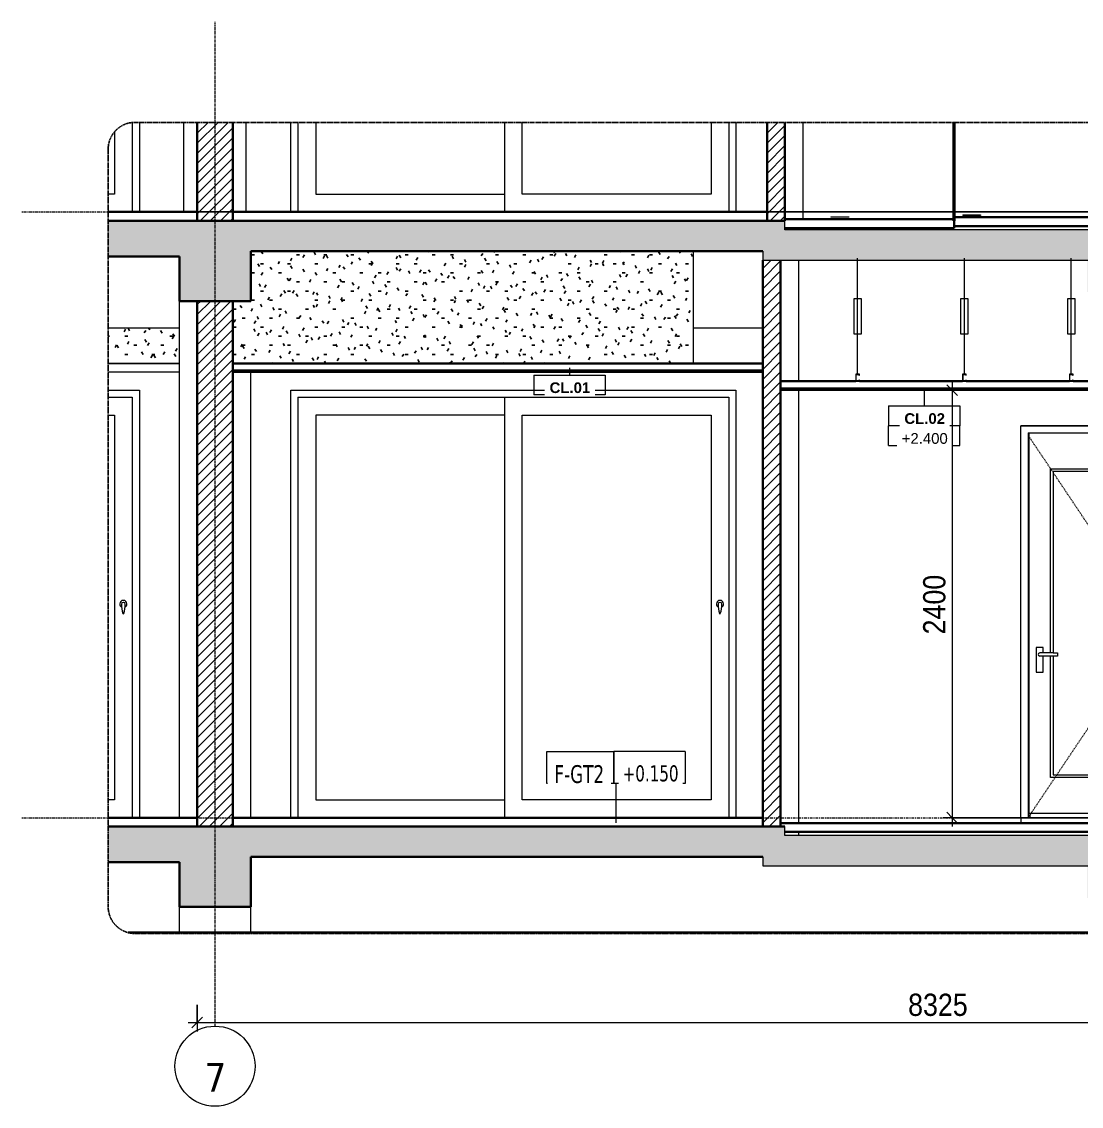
# Model space of a CAD drawing. Header units: millimetres. Extents: x 66631 to 260610, y 416 to 78637.
# Drawn here: x 121605 to 127555, y 580 to 6668 of the extents above; entities that cross this region are included whole.
import ezdxf

# ---------------------------------------------------------------- set-up
doc = ezdxf.new("R2010")
doc.units = ezdxf.units.MM
for name, pattern in [('Centre', [31.75, 6.35, -4.7625, 15.875, -4.7625]), ('Dash', [6, 3, -3]), ('Grid Line', [22.225, 12.7, -3.175, 3.175, -3.175]), ('Hidden', [7.14375, 4.7625, -2.38125])]:
    doc.linetypes.add(name, pattern=pattern)
for name, color, linetype, lineweight in [('0-5', 130, 'Continuous', 5), ('A-ANNO-DIMS', 211, 'Continuous', 9), ('A-ANNO-DIMS-50', 211, 'Continuous', 9), ('A-CLNG', 13, 'Continuous', 18), ('A-CLNG-1', 250, 'Continuous', 35), ('A-CLNG-2', 7, 'Continuous', 18), ('A-CLNG-FNSH-1', 7, 'Continuous', 18), ('A-CLNG-IDEN', 151, 'Continuous', 9), ('A-CLNG-PATT-1', 7, 'Continuous', 18), ('A-CLNG-PATT-2', 31, 'Continuous', 25), ('A-CLNG-PATT-3', 13, 'Continuous', 18), ('A-CLNG-PATT-4', 9, 'Continuous', 18), ('A-DETL-GENF', 92, 'Continuous', 18), ('A-DETL-GENF-4', 92, 'Hidden', 25), ('A-DETL-GENF-5', 9, 'Continuous', 18), ('A-DETL-GENF-HDLN-1', 7, 'Dash', 18), ('A-DETL-MEDM', 33, 'Continuous', 35), ('A-DETL-THIN', 151, 'Continuous', 18), ('A-DETL-THIN-1', 7, 'Continuous', 18), ('A-DOOR', 31, 'Continuous', 18), ('A-DOOR-3', 7, 'Continuous', 18), ('A-DOOR-FRAM-1', 31, 'Continuous', 18), ('A-DOOR-GLAZ-1', 31, 'Continuous', 18), ('A-FLOR-3', 7, 'Continuous', 18), ('A-FLOR-FNSH-1', 250, 'Continuous', 35), ('A-FLOR-IDEN', 11, 'Continuous', 9), ('A-FLOR-LEVL-2', 51, 'Centre', 9), ('A-GLAZ-CURT', 52, 'Continuous', 18), ('A-GLAZ-CURT-2', 10, 'Continuous', 25), ('A-WALL', 113, 'Continuous', 18), ('A-WALL-2', 250, 'Continuous', 35), ('A-WALL-3', 7, 'Continuous', 18), ('A-WALL-PATT-1', 9, 'Continuous', 18), ('A-WALL-PATT-2', 111, 'Continuous', 18), ('M-EQPM', 50, 'Continuous', 18), ('M-EQPM-2', 7, 'Continuous', 18), ('M-EQPM-3', 50, 'Continuous', 25), ('S-BEAM-2', 7, 'Continuous', 18), ('S-COLS-9', 7, 'Continuous', 18), ('S-GRID-1', 1, 'Grid Line', 9), ('S-GRID-IDEN', 1, 'Continuous', 9)]:
    doc.layers.add(name, color=color, linetype=linetype, lineweight=lineweight)
doc.styles.add('Arial_1', font='arial.ttf', dxfattribs={"height": 60})
doc.styles.add('Arial_B_3', font='arialbd.ttf', dxfattribs={"height": 60})
doc.styles.add('Tahoma', font='tahoma.ttf', dxfattribs={"width": 0.8, "height": 100})
doc.styles.add('Tahoma_1', font='tahoma.ttf', dxfattribs={"width": 0.8, "height": 90})
doc.styles.add('Tahoma_B', font='tahomabd.ttf', dxfattribs={"height": 162.5})
doc.styles.add('UTM Avo', font='', dxfattribs={"width": 0.9, "height": 125})
doc.styles.get('UTM Avo').set_extended_font_data('UTM Avo')
doc.dimstyles.new('1_Dim_chi_tiet_2_5', dxfattribs={"dimscale": 304.8, "dimtxt": 124.912619, "dimasz": 0.19685, "dimexe": 0.164042, "dimexo": 0.0625, "dimgap": 0.016404, "dimtad": 1, "dimdec": 0, "dimrnd": 5, "dimzin": 0, "dimdsep": 46, "dimtxsty": 'UTM Avo', "dimblk1": 'OBLIQUE', "dimblk2": 'OBLIQUE', "dimsah": 1, "dimcen": 0.09, "dimdle": 0.164042, "dimazin": 0, "dimtfac": 1, "dimtdec": 4, "dimtix": 1, "dimtmove": 0, "dimatfit": 3, "dimfxl": 0.328084, "dimfxlon": 1, "dimtvp": 1, "dimtolj": 1, "dimtzin": 0, "dimarcsym": 2})
pattern_1 = [(45, (73567.876, 15875), (-28.28427, 28.28427), [])]
pattern_2 = [(0, (73567.876, 15875), (203.2, 50.8), [16.764, -135.636, 16.764, -135.636, -812.8]), (0, (73567.876, 15875), (203.2, 50.8), [-304.8, 16.764, -288.036, 16.764, -135.636, -355.6]), (0, (73567.876, 15875), (203.2, 50.8), [-762, 16.764, -84.836, 16.764, -237.236]), (120, (73644.076, 15900.4), (-145.5941, 150.57636), [16.764, -135.636, 16.764, -135.636, -812.8]), (120, (73644.076, 15900.4), (-145.5941, 150.57636), [-304.8, 16.764, -288.036, 16.764, -135.636, -355.6]), (120, (73644.076, 15900.4), (-145.5941, 150.57636), [-762, 16.764, -84.836, 16.764, -237.236]), (240, (73669.476, 16002), (-57.6059, -201.37636), [16.764, -135.636, 16.764, -135.636, -812.8]), (240, (73669.476, 16002), (-57.6059, -201.37636), [-304.8, 16.764, -288.036, 16.764, -135.636, -355.6]), (240, (73669.476, 16002), (-57.6059, -201.37636), [-762, 16.764, -84.836, 16.764, -237.236])]
pattern_3 = [(45, (127106.24, 15875), (-28.28427, 28.28427), [])]
pattern_4 = [(50, (127106.24, 15875), (364.368, -31.878), [38.1, -419.1]), (355, (127106.24, 15875), (-70.486, 382.113), [30.48, -335.28]), (100.451, (127136.6, 15872.34), (293.885, 350.233), [32.38, -356.18]), (46.184, (127106.24, 15976.6), (542.158, -84.086), [57.15, -628.65]), (96.636, (127151.4, 15969.6), (474.805, 494.855), [48.57, -534.27]), (351.184, (127106.24, 15976.6), (474.81, 494.85), [45.72, -502.92]), (21, (127157.04, 15951.2), (303.2285, -204.5305), [38.1, -419.1]), (326, (127157.04, 15951.2), (123.604, 368.376), [30.48, -335.28]), (71.451, (127182.3, 15934.16), (426.834, 163.843), [32.38, -356.18]), (37.5, (127106.24, 15875), (6.1766, 169.1102), [3.353, -327.863, 3.353, -337.007, -336.55]), (37.5, (127106.24, 15875), (6.1766, 169.1102), [-671.576, 3.353, -333.197]), (7.5, (127106.24, 15875), (133.6389, 200.3615), [3.353, -190.703, 3.353, -320.243, -128.27]), (7.5, (127106.24, 15875), (133.6389, 200.3615), [-517.652, 3.353, -124.917]), (327.5, (126992.95, 15875), (271.1818, -11.4584), [3.353, -123.647, 3.353, -392.887, -525.78]), (327.5, (126992.95, 15875), (271.1818, -11.4584), [-523.24, 3.353, -522.427]), (317.5, (126942.15, 15875), (296.2585, 50.853), [3.353, -161.747, 3.353, -259.791, -373.38]), (317.5, (126942.15, 15875), (296.2585, 50.853), [-428.244, 3.353, -370.027]), (45, (127106.24, 15875), (-125.7236, 125.7236), []), (45, (127106.24, 16065.5), (-125.7236, 125.7236), [])]

# ---------------------------------------------------------------- blocks, each defined once
blk = doc.blocks.new('NCV_TKTC_KET CAU_rvt-5-TKCS_CĂN HỘ LOẠI 1B - MẶT CẮT 4')
at = {"layer": 'S-BEAM-2'}
for p, q in [((68552.6, 4950), (68952.6, 4950)), ((71837.6, 4950), (72227.6, 4950))]:
    blk.add_line(p, q, dxfattribs=at)
at = {"layer": 'S-COLS-9'}
for p, q in [((68977.6, 5600), (68977.6, 6103)), ((69327.6, 5600), (69327.6, 6103)), ((68952.6, 2200), (68952.6, 5350)), ((69352.6, 2200), (69352.6, 4700)), ((68952.6, 1555), (68952.6, 1950)), ((69352.6, 1555), (69352.6, 1700))]:
    blk.add_line(p, q, dxfattribs=at)
blk = doc.blocks.new('THU NUOC - THU NUOC-461820-TKCS_CĂN HỘ LOẠI 1B - MẶT CẮT 4')
at = {"layer": 'M-EQPM-2'}
for p, q in [((72610.5, 5573.2), (72710.5, 5573.2)), ((72610.5, 5573.2), (72610.5, 5570)), ((72710.5, 5570), (72610.5, 5570)), ((72710.5, 5573.2), (72710.5, 5570))]:
    blk.add_line(p, q, dxfattribs=at)
blk = doc.blocks.new('System Panel - Glazed-703244-TKCS_CĂN HỘ LOẠI 1B - MẶT CẮT 4')
at = {"layer": 'A-GLAZ-CURT-2'}
for p, q in [((73295.9, 6103), (73295.9, 5550)), ((73305.9, 5550), (73305.9, 6103)), ((73295.9, 5550), (73305.9, 5550))]:
    blk.add_line(p, q, dxfattribs=at)
blk = doc.blocks.new('NCV_TKTC_TANG 2_rvt-4-TKCS_CĂN HỘ LOẠI 1B - MẶT CẮT 4')
at = {"layer": 'A-WALL-PATT-1'}
h = blk.add_hatch(dxfattribs=at)
h.set_pattern_fill('FP_15', color=256, style=0, pattern_type=2)
h.set_pattern_definition(pattern_1)
h.paths.add_polyline_path([(72266.9, 5550), (72352.6, 5550), (72352.6, 6103), (72252.6, 6103), (72252.6, 5550)])
at = {"layer": 'A-FLOR-FNSH-1'}
for p, q in [((69052.6, 5600), (68552.6, 5600)), ((69052.6, 5550), (69052.6, 5600)), ((72252.6, 5600), (69252.6, 5600)), ((69252.6, 5600), (69252.6, 5550)), ((72252.6, 5550), (72252.6, 5600)), ((73302.6, 5560), (72352.6, 5560)), ((72352.6, 5560), (72352.6, 5550)), ((74152.6, 5570), (73302.6, 5570)), ((73302.6, 5570), (73302.6, 5520)), ((73302.6, 5510), (73302.6, 5560)), ((72352.6, 5510), (73302.6, 5510)), ((73302.6, 5520), (74152.6, 5520))]:
    blk.add_line(p, q, dxfattribs=at)
at = {"layer": 'A-WALL-2'}
for p, q in [((72252.6, 6103), (72252.6, 5550)), ((72352.6, 5550), (72352.6, 6103))]:
    blk.add_line(p, q, dxfattribs=at)
at = {"layer": 'A-WALL-3'}
blk.add_line((73300.5, 5500), (73300.5, 5510), dxfattribs=at)
at = {"layer": 'S-COLS-9'}
for p, q in [((72452.6, 6103), (72452.6, 5560)), ((72452.6, 5510), (72452.6, 5500))]:
    blk.add_line(p, q, dxfattribs=at)
at = {"layer": 'A-GLAZ-CURT'}
blk.add_blockref('System Panel - Glazed-703244-TKCS_CĂN HỘ LOẠI 1B - MẶT CẮT 4', (0, 0), dxfattribs=at)
at = {"layer": 'M-EQPM'}
for p in [(0, 0), (740.4, 10)]:
    blk.add_blockref('THU NUOC - THU NUOC-461820-TKCS_CĂN HỘ LOẠI 1B - MẶT CẮT 4', p, dxfattribs=at)
blk = doc.blocks.new('DOOR_CW_01 CANH MO-PANEL KINH - DIG_02-800x2200-CỬA NHÔM KÍNH-400864-TKCS_CĂN HỘ LOẠI 1B - MẶT CẮT 4')
at = {"layer": 'A-DETL-GENF-HDLN-1'}
for p, q in [((74437.6, 3273.5), (73717.6, 4347)), ((73717.6, 2200), (74437.6, 3273.5))]:
    blk.add_line(p, q, dxfattribs=at)
at = {"layer": 'A-DOOR-3'}
for p, q in [((74477.6, 4400), (73677.6, 4400)), ((73677.6, 2200), (73677.6, 4400)), ((74477.6, 4400), (74477.6, 2200)), ((73717.6, 4360), (73717.6, 2200)), ((73717.6, 4360), (74437.6, 4360)), ((74432.6, 4358), (73722.6, 4358)), ((73722.6, 4358), (73722.6, 2226)), ((74432.6, 2226), (74432.6, 4358)), ((74437.6, 2200), (74437.6, 4360)), ((73842.6, 3124.5), (73842.6, 4158)), ((73842.6, 4158), (74312.6, 4158)), ((73857.6, 4143), (73857.6, 3124.5)), ((74297.6, 4143), (73857.6, 4143)), ((74297.6, 2441), (74297.6, 4143)), ((74312.6, 4158), (74312.6, 2426)), ((73802.3, 3156), (73762.8, 3156)), ((73762.8, 3156), (73762.8, 3016)), ((73857.6, 3124.5), (73782.6, 3124.5)), ((73857.6, 3107.5), (73782.6, 3107.5)), ((73802.3, 3124.5), (73802.3, 3156)), ((73802.3, 3016), (73802.3, 3107.5)), ((73842.6, 2426), (73842.6, 3107.5)), ((73857.6, 3124.5), (73883.4, 3124.5)), ((73857.6, 3107.5), (73857.6, 2441)), ((73883.4, 3107.5), (73857.6, 3107.5)), ((73883.4, 3124.5), (73883.4, 3107.5)), ((73762.8, 3016), (73802.3, 3016)), ((73857.6, 2441), (74297.6, 2441)), ((74312.6, 2426), (73842.6, 2426)), ((73717.6, 2200), (73677.6, 2200)), ((73722.6, 2226), (74432.6, 2226)), ((73727.6, 2226), (73727.6, 2200)), ((74427.6, 2226), (74427.6, 2200)), ((74477.6, 2200), (74437.6, 2200))]:
    blk.add_line(p, q, dxfattribs=at)
for start, end in [(90, 180), (180, 270)]:
    blk.add_arc((73782.6, 3116), 8.5, start, end, dxfattribs=at)
blk = doc.blocks.new('CL_01-VÁCH DỰNG THẠCH CAO CĂN HỘ LOẠI 1-11B - CL_01-VÁCH DỰNG THẠCH CAO CĂN HỘ LOẠI 1-11-821613-TKCS_CĂN HỘ LOẠI 1B - MẶT CẮT 4')
at = {"layer": 'A-CLNG-PATT-2'}
h = blk.add_hatch(dxfattribs=at)
h.set_pattern_fill('FP_17', color=256, style=0, pattern_type=2)
h.set_pattern_definition(pattern_2)
h.paths.add_polyline_path([(68774.439287, 4750), (68952.564287, 4750), (68952.564287, 4950), (68552.564287, 4950), (68552.564287, 4750), (68727.564287, 4750)])
at = {"layer": 'A-CLNG-2'}
blk.add_line((68952.564287, 4750), (68552.564287, 4750), dxfattribs=at)
blk = doc.blocks.new('CL_01-VÁCH DỰNG THẠCH CAO CĂN HỘ LOẠI 1-11D - CL_01-VÁCH DỰNG THẠCH CAO CĂN HỘ LOẠI 1-11-821661-TKCS_CĂN HỘ LOẠI 1B - MẶT CẮT 4')
at = {"layer": 'A-CLNG-PATT-2'}
h = blk.add_hatch(dxfattribs=at)
h.set_pattern_fill('FP_17', color=256, style=0, pattern_type=2)
h.set_pattern_definition(pattern_2)
h.paths.add_polyline_path([(69352.564287, 4750), (71837.564287, 4750), (71837.564287, 5380), (69352.635618, 5380), (69352.564287, 5100), (69252.564287, 5100), (69252.564287, 4750)])
at = {"layer": 'A-CLNG-2'}
blk.add_line((71837.564287, 5380), (71837.564287, 4750), dxfattribs=at)
blk = doc.blocks.new('NCV_TKTC_TANG 1_rvt-4-TKCS_CĂN HỘ LOẠI 1B - MẶT CẮT 4')
at = {"layer": 'A-CLNG-PATT-1'}
h = blk.add_hatch(dxfattribs=at)
h.set_pattern_fill('FP_19', color=256, style=0, pattern_type=2)
h.set_pattern_definition([(0, (73567.88, 15875), (406.4, 101.6), [16.764, -288.036, 16.764, -288.036, -1625.6]), (0, (73567.88, 15875), (406.4, 101.6), [-609.6, 16.764, -592.836, 16.764, -288.036, -711.2]), (0, (73567.88, 15875), (406.4, 101.6), [-1524, 16.764, -186.436, 16.764, -491.236]), (120, (73720.28, 15925.8), (-291.1882, 301.1527), [16.764, -288.036, 16.764, -288.036, -1625.6]), (120, (73720.28, 15925.8), (-291.1882, 301.1527), [-609.6, 16.764, -592.836, 16.764, -288.036, -711.2]), (120, (73720.28, 15925.8), (-291.1882, 301.1527), [-1524, 16.764, -186.436, 16.764, -491.236]), (240, (73771.08, 16129), (-115.2118, -402.7527), [16.764, -288.036, 16.764, -288.036, -1625.6]), (240, (73771.08, 16129), (-115.2118, -402.7527), [-609.6, 16.764, -592.836, 16.764, -288.036, -711.2]), (240, (73771.08, 16129), (-115.2118, -402.7527), [-1524, 16.764, -186.436, 16.764, -491.236])])
h.paths.add_polyline_path([(72077.6, 4700), (72227.6, 4700), (72227.6, 4710), (69252.6, 4710), (69252.6, 4700), (71952.7, 4700)])
at = {"layer": 'A-CLNG-PATT-4'}
h = blk.add_hatch(dxfattribs=at)
h.set_pattern_fill('FP_18', color=256, style=0, pattern_type=2)
h.set_pattern_definition([(45, (73567.876, 15875), (-17.67767, 17.67767), []), (135, (73567.876, 15875), (-17.67767, -17.67767), [])])
h.paths.add_polyline_path([(74527.6, 4600), (74527.6, 4610), (72327.6, 4610), (72327.6, 4600), (74514.4, 4600)])
at = {"layer": 'A-WALL-PATT-1'}
h = blk.add_hatch(dxfattribs=at)
h.set_pattern_fill('FP_15', color=256, style=0, pattern_type=2)
h.set_pattern_definition(pattern_1)
h.paths.add_polyline_path([(72327.6, 2150), (72327.6, 5330), (72227.6, 5330), (72227.6, 2150)])
at = {"layer": 'A-CLNG-1'}
for p, q in [((72227.6, 4750), (69252.6, 4750)), ((69252.6, 4750), (69252.6, 4710)), ((72227.6, 4710), (72227.6, 4750)), ((72227.6, 4710), (69252.6, 4710)), ((72750.1, 4650), (72327.6, 4650)), ((72327.6, 4650), (72327.6, 4610)), ((73350.1, 4650), (72770.1, 4650)), ((73950.1, 4650), (73370.1, 4650)), ((74527.6, 4650), (73970.1, 4650)), ((74527.6, 4610), (72327.6, 4610))]:
    blk.add_line(p, q, dxfattribs=at)
at = {"layer": 'A-CLNG-2'}
for p, q in [((68552.6, 4750), (68952.6, 4750)), ((68952.6, 4700), (68552.6, 4700))]:
    blk.add_line(p, q, dxfattribs=at)
at = {"layer": 'A-CLNG-FNSH-1'}
for p, q in [((69252.6, 4710), (69252.6, 4700)), ((69252.6, 4700), (72227.6, 4700)), ((72227.6, 4700), (72227.6, 4710)), ((72327.6, 4610), (72327.6, 4600)), ((72327.6, 4600), (74527.6, 4600))]:
    blk.add_line(p, q, dxfattribs=at)
at = {"layer": 'A-DETL-THIN-1'}
for p, q in [((74103, 2200), (73303, 2200)), ((73303, 2200), (74251.4, 2200))]:
    blk.add_line(p, q, dxfattribs=at)
at = {"layer": 'A-FLOR-3'}
for q in [(74477.6, 2200), (73677.6, 2170)]:
    blk.add_line((73677.6, 2200), q, dxfattribs=at)
at = {"layer": 'A-FLOR-FNSH-1'}
for p, q in [((69052.6, 2200), (68552.6, 2200)), ((69052.6, 2150), (69052.6, 2200)), ((72227.6, 2200), (69252.6, 2200)), ((69252.6, 2200), (69252.6, 2150)), ((72227.6, 2150), (72227.6, 2200)), ((74527.6, 2170), (72327.6, 2170)), ((72327.6, 2170), (72327.6, 2150)), ((72352.6, 2120), (74152.6, 2120))]:
    blk.add_line(p, q, dxfattribs=at)
at = {"layer": 'A-WALL-2'}
for p, q in [((72227.6, 5330), (72227.6, 2150)), ((72327.6, 2150), (72327.6, 5330))]:
    blk.add_line(p, q, dxfattribs=at)
at = {"layer": 'A-WALL-3'}
for p, q in [((73677.6, 2200), (73677.6, 4400)), ((73677.6, 4400), (74477.6, 4400)), ((74477.6, 2200), (73677.6, 2200))]:
    blk.add_line(p, q, dxfattribs=at)
at = {"layer": 'S-COLS-9'}
for p, q in [((72427.6, 5330), (72427.6, 4650)), ((72427.6, 4600), (72427.6, 2170)), ((72427.6, 2120), (72427.6, 2100))]:
    blk.add_line(p, q, dxfattribs=at)
at = {"layer": 'A-CLNG'}
for name in ['CL_01-VÁCH DỰNG THẠCH CAO CĂN HỘ LOẠI 1-11D - CL_01-VÁCH DỰNG THẠCH CAO CĂN HỘ LOẠI 1-11-821661-TKCS_CĂN HỘ LOẠI 1B - MẶT CẮT 4', 'CL_01-VÁCH DỰNG THẠCH CAO CĂN HỘ LOẠI 1-11B - CL_01-VÁCH DỰNG THẠCH CAO CĂN HỘ LOẠI 1-11-821613-TKCS_CĂN HỘ LOẠI 1B - MẶT CẮT 4']:
    blk.add_blockref(name, (0, 0), dxfattribs=at)
at = {"layer": 'A-DOOR'}
blk.add_blockref('DOOR_CW_01 CANH MO-PANEL KINH - DIG_02-800x2200-CỬA NHÔM KÍNH-400864-TKCS_CĂN HỘ LOẠI 1B - MẶT CẮT 4', (0, 0), dxfattribs=at)
blk = doc.blocks.new('DEG_02-DEG_03 - DEG_02-2500x2400mm-CỬA ĐI 02 CÁNH TRƯỢT-625766-TKCS_CĂN HỘ LOẠI 1B - MẶT CẮT 4')
at = {"layer": 'A-DOOR'}
for p, q in [((70777.6, 4560), (70777.6, 2200)), ((70877.6, 4460), (71937.6, 4460)), ((70877.6, 2300), (70877.6, 4460)), ((71937.6, 4460), (71937.6, 2300)), ((71937.6, 2300), (70877.6, 2300))]:
    blk.add_line(p, q, dxfattribs=at)
at = {"layer": 'A-DOOR', "flags": 128}
blk.add_lwpolyline([(71989.1, 3408.7), (71988.4, 3408.7), (71986.9, 3408.7), (71986.1, 3408.7), (71986.1, 3408.7)], dxfattribs=at)
at = {"layer": 'A-DOOR'}
for centre, radius, start, end in [((71987.6, 3400), 20, 0, 180), ((71987.6, 3400), 20, 180, 240), ((71986.1, 3399.2), 9.45, 90, 180), ((72141.4, 3399.2), 164.8, 180, 199.13397), ((71989.1, 3399.2), 9.45, 0, 90), ((71833.8, 3399.2), 164.8, 340.86603, 0), ((71987.6, 3400), 20, 300, 0), ((71987.9, 3346), 2.34, 199.13397, 261.03098), ((71987.2, 3346), 2.34, 278.96902, 340.86603)]:
    blk.add_arc(centre, radius, start, end, dxfattribs=at)
at = {"layer": 'A-DOOR-FRAM-1'}
for p, q in [((69617.6, 4560), (69617.6, 2200)), ((69617.6, 4560), (72037.6, 4560)), ((72037.6, 4560), (72037.6, 2200))]:
    blk.add_line(p, q, dxfattribs=at)
at = {"layer": 'A-DOOR-GLAZ-1'}
for p, q in [((69717.6, 4460), (69717.6, 2300)), ((70777.6, 4460), (69717.6, 4460)), ((69717.6, 2300), (70777.6, 2300))]:
    blk.add_line(p, q, dxfattribs=at)
blk = doc.blocks.new('DEG_02-DEG_03 - DEG_02-2500x2400mm-CỬA ĐI 02 CÁNH TRƯỢT-V72-TKCS_CĂN HỘ LOẠI 1B - MẶT CẮT 4')
at = {"layer": 'A-DOOR'}
for p, q in [((68552.6, 4460), (68587.6, 4460)), ((68587.6, 4460), (68587.6, 2300)), ((68587.6, 2300), (68552.6, 2300))]:
    blk.add_line(p, q, dxfattribs=at)
at = {"layer": 'A-DOOR', "flags": 128}
blk.add_lwpolyline([(68639.1, 3408.7), (68638.4, 3408.7), (68636.9, 3408.7), (68636.1, 3408.7), (68636.1, 3408.7)], dxfattribs=at)
at = {"layer": 'A-DOOR'}
for centre, radius, start, end in [((68637.6, 3400), 20, 0, 180), ((68637.6, 3400), 20, 180, 240), ((68636.1, 3399.2), 9.45, 90, 180), ((68791.4, 3399.2), 164.8, 180, 199.13397), ((68639.1, 3399.2), 9.45, 0, 90), ((68483.8, 3399.2), 164.8, 340.86603, 0), ((68637.6, 3400), 20, 300, 0), ((68637.9, 3346), 2.34, 199.13397, 261.03098), ((68637.2, 3346), 2.34, 278.96902, 340.86603)]:
    blk.add_arc(centre, radius, start, end, dxfattribs=at)
at = {"layer": 'A-DOOR-FRAM-1'}
for p, q in [((68552.6, 4560), (68687.6, 4560)), ((68687.6, 4560), (68687.6, 2200))]:
    blk.add_line(p, q, dxfattribs=at)
blk = doc.blocks.new('DEG_02-DEG_03 - DEG_02-2500x2400mm-CỬA ĐI 02 CÁNH TRƯỢT-V73-TKCS_CĂN HỘ LOẠI 1B - MẶT CẮT 4')
at = {"layer": 'A-DOOR'}
for p, q in [((70777.6, 6103), (70777.6, 5600)), ((70877.6, 5700), (70877.6, 6103)), ((71937.6, 6103), (71937.6, 5700)), ((71937.6, 5700), (70877.6, 5700))]:
    blk.add_line(p, q, dxfattribs=at)
at = {"layer": 'A-DOOR-FRAM-1'}
for p, q in [((69617.6, 6103), (69617.6, 5600)), ((72037.6, 6103), (72037.6, 5600))]:
    blk.add_line(p, q, dxfattribs=at)
at = {"layer": 'A-DOOR-GLAZ-1'}
for p, q in [((69717.6, 6103), (69717.6, 5700)), ((69717.6, 5700), (70777.6, 5700))]:
    blk.add_line(p, q, dxfattribs=at)
blk = doc.blocks.new('DEG_02-DEG_03 - DEG_02-2500x2400mm-CỬA ĐI 02 CÁNH TRƯỢT-V74-TKCS_CĂN HỘ LOẠI 1B - MẶT CẮT 4')
at = {"layer": 'A-DOOR'}
for p, q in [((68587.6, 6047.5), (68587.6, 5700)), ((68587.6, 5700), (68552.6, 5700))]:
    blk.add_line(p, q, dxfattribs=at)
at = {"layer": 'A-DOOR-FRAM-1'}
blk.add_line((68687.6, 6101.1), (68687.6, 5600), dxfattribs=at)
blk = doc.blocks.new('TKTC_XREF_251221_MB TANG 2-7 - TKTC_XREF_251221_MB TANG 2-7-2039446-TKCS_CĂN HỘ LOẠI 1B - MẶT CẮT 4')
at = {"layer": 'M-EQPM-3'}
blk.add_line((68552.6, 5600), (74627.6, 5600), dxfattribs=at)
blk = doc.blocks.new('BORDER VIEW - BORDER VIEW-2576703-TKCS_CĂN HỘ LOẠI 1B - MẶT CẮT 4')
at = {"layer": 'A-DETL-GENF-4'}
for p, q in [((68702.6, 6103), (77710.6, 6103)), ((68552.6, 1700), (68552.6, 5953)), ((77710.6, 1550), (68702.6, 1550))]:
    blk.add_line(p, q, dxfattribs=at)
for centre, start, end in [((68702.6, 5953), 90, 180), ((68702.6, 1700), 180, 270)]:
    blk.add_arc(centre, 150, start, end, dxfattribs=at)
blk = doc.blocks.new('Repeating Detail - THANH TREO TRẦN 650-4103126-TKCS_CĂN HỘ LOẠI 1B - MẶT CẮT 4')
at = {"layer": 'A-DETL-GENF'}
for points in [[(72767.6, 4650), (72770.1, 4650), (72770.1, 4656), (72767.6, 4656), (72767.6, 4652.5), (72752.6, 4652.5), (72752.6, 4687.5), (72767.6, 4687.5), (72767.6, 4684), (72770.1, 4684), (72770.1, 4690), (72750.1, 4690), (72750.1, 4650), (72752.6, 4650)], [(73367.6, 4650), (73370.1, 4650), (73370.1, 4656), (73367.6, 4656), (73367.6, 4652.5), (73352.6, 4652.5), (73352.6, 4687.5), (73367.6, 4687.5), (73367.6, 4684), (73370.1, 4684), (73370.1, 4690), (73350.1, 4690), (73350.1, 4650), (73352.6, 4650)], [(73967.6, 4650), (73970.1, 4650), (73970.1, 4656), (73967.6, 4656), (73967.6, 4652.5), (73952.6, 4652.5), (73952.6, 4687.5), (73967.6, 4687.5), (73967.6, 4684), (73970.1, 4684), (73970.1, 4690), (73950.1, 4690), (73950.1, 4650), (73952.6, 4650)]]:
    blk.add_hatch(color=256, dxfattribs=at).paths.add_polyline_path(points)
for p, q in [((72760.1, 4690), (72760.1, 5340)), ((73360.1, 4690), (73360.1, 5340)), ((73960.1, 4690), (73960.1, 5340)), ((72740.1, 5115), (72780.1, 5115)), ((72740.1, 4915), (72740.1, 5115)), ((72780.1, 5115), (72780.1, 4915)), ((73340.1, 5115), (73380.1, 5115)), ((73340.1, 4915), (73340.1, 5115)), ((73380.1, 5115), (73380.1, 4915)), ((73940.1, 5115), (73980.1, 5115)), ((73940.1, 4915), (73940.1, 5115)), ((73980.1, 5115), (73980.1, 4915)), ((72780.1, 4915), (72740.1, 4915)), ((73380.1, 4915), (73340.1, 4915)), ((73980.1, 4915), (73940.1, 4915)), ((72770.1, 4690), (72750.1, 4690)), ((72750.1, 4690), (72750.1, 4650)), ((72770.1, 4690), (72750.1, 4690)), ((72750.1, 4690), (72750.1, 4650)), ((72770.1, 4684), (72770.1, 4690)), ((72770.1, 4684), (72770.1, 4690)), ((73370.1, 4690), (73350.1, 4690)), ((73350.1, 4690), (73350.1, 4650)), ((73370.1, 4690), (73350.1, 4690)), ((73350.1, 4690), (73350.1, 4650)), ((73370.1, 4684), (73370.1, 4690)), ((73370.1, 4684), (73370.1, 4690)), ((73970.1, 4690), (73950.1, 4690)), ((73950.1, 4690), (73950.1, 4650)), ((73970.1, 4690), (73950.1, 4690)), ((73950.1, 4690), (73950.1, 4650)), ((73970.1, 4684), (73970.1, 4690)), ((73970.1, 4684), (73970.1, 4690)), ((72750.1, 4650), (72770.1, 4650)), ((72750.1, 4650), (72770.1, 4650)), ((72752.6, 4687.5), (72767.6, 4687.5)), ((72752.6, 4652.5), (72752.6, 4687.5)), ((72752.6, 4652.5), (72752.6, 4687.5)), ((72752.6, 4687.5), (72767.6, 4687.5)), ((72767.6, 4652.5), (72752.6, 4652.5)), ((72767.6, 4652.5), (72752.6, 4652.5)), ((72767.6, 4687.5), (72767.6, 4684)), ((72767.6, 4687.5), (72767.6, 4684)), ((72767.6, 4684), (72770.1, 4684)), ((72767.6, 4684), (72770.1, 4684)), ((72770.1, 4656), (72767.6, 4656)), ((72767.6, 4656), (72767.6, 4652.5)), ((72770.1, 4656), (72767.6, 4656)), ((72767.6, 4656), (72767.6, 4652.5)), ((72770.1, 4650), (72770.1, 4656)), ((72770.1, 4650), (72770.1, 4656)), ((73350.1, 4650), (73370.1, 4650)), ((73350.1, 4650), (73370.1, 4650)), ((73352.6, 4687.5), (73367.6, 4687.5)), ((73352.6, 4652.5), (73352.6, 4687.5)), ((73352.6, 4652.5), (73352.6, 4687.5)), ((73352.6, 4687.5), (73367.6, 4687.5)), ((73367.6, 4652.5), (73352.6, 4652.5)), ((73367.6, 4652.5), (73352.6, 4652.5)), ((73367.6, 4687.5), (73367.6, 4684)), ((73367.6, 4687.5), (73367.6, 4684)), ((73367.6, 4684), (73370.1, 4684)), ((73367.6, 4684), (73370.1, 4684)), ((73370.1, 4656), (73367.6, 4656)), ((73367.6, 4656), (73367.6, 4652.5)), ((73370.1, 4656), (73367.6, 4656)), ((73367.6, 4656), (73367.6, 4652.5)), ((73370.1, 4650), (73370.1, 4656)), ((73370.1, 4650), (73370.1, 4656)), ((73950.1, 4650), (73970.1, 4650)), ((73950.1, 4650), (73970.1, 4650)), ((73952.6, 4687.5), (73967.6, 4687.5)), ((73952.6, 4652.5), (73952.6, 4687.5)), ((73952.6, 4652.5), (73952.6, 4687.5)), ((73952.6, 4687.5), (73967.6, 4687.5)), ((73967.6, 4652.5), (73952.6, 4652.5)), ((73967.6, 4652.5), (73952.6, 4652.5)), ((73967.6, 4687.5), (73967.6, 4684)), ((73967.6, 4687.5), (73967.6, 4684)), ((73967.6, 4684), (73970.1, 4684)), ((73967.6, 4684), (73970.1, 4684)), ((73970.1, 4656), (73967.6, 4656)), ((73967.6, 4656), (73967.6, 4652.5)), ((73970.1, 4656), (73967.6, 4656)), ((73967.6, 4656), (73967.6, 4652.5)), ((73970.1, 4650), (73970.1, 4656)), ((73970.1, 4650), (73970.1, 4656))]:
    blk.add_line(p, q, dxfattribs=at)
blk = doc.blocks.new('Grid - M_Grid Head - Circle-353313-TKCS_CĂN HỘ LOẠI 1B - MẶT CẮT 4')
at = {"layer": 'S-GRID-IDEN'}
blk.add_circle((69152.6, 804.8), 225, dxfattribs=at)
blk = doc.blocks.new('DIMBLOCK95-TKCS_CĂN HỘ LOẠI 1B - MẶT CẮT 4')
at = {"layer": 'A-ANNO-DIMS-50'}
for p, q in [((122590.9, 1149.9), (122590.9, 999.9)), ((122590.9, 1049.9), (122590.9, 1149.9)), ((130915.9, 1149.9), (130915.9, 999.9)), ((130915.9, 1049.9), (130915.9, 1149.9)), ((122540.9, 1049.9), (130965.9, 1049.9))]:
    blk.add_line(p, q, dxfattribs=at)
at = {"layer": 'A-ANNO-DIMS-50', "lineweight": 25}
for p, q in [((122590.9, 1049.9), (122560.9, 1019.9)), ((122590.9, 1049.9), (122620.9, 1079.9)), ((130915.9, 1049.9), (130885.9, 1019.9)), ((130915.9, 1049.9), (130945.9, 1079.9))]:
    blk.add_line(p, q, dxfattribs=at)
at = {"layer": 'A-ANNO-DIMS-50', "color": 0, "insert": (126582.3, 1212.2), "char_height": 125, "width": 410.824, "attachment_point": 1, "line_spacing_factor": 1.110334, "style": 'UTM Avo'}
blk.add_mtext('8325', dxfattribs=at)
blk = doc.blocks.new('_Oblique')
at = {"color": 0, "linetype": 'ByBlock', "lineweight": -2}
blk.add_line((-0.5, -0.5), (0.5, 0.5), dxfattribs=at)
blk = doc.blocks.new('M_Ceiling Tag w Height - M_Ceiling Tag w Height-4076435-TKCS_CĂN HỘ LOẠI 1B - MẶT CẮT 4')
at = {"layer": 'A-CLNG-IDEN'}
for p, q in [((72933.6, 4511.3), (72933.6, 4400.1)), ((72933.6, 4511.3), (73334.8, 4511.3)), ((73334.8, 4511.3), (73334.8, 4400.1)), ((72933.6, 4288.7), (72933.6, 4400.1)), ((73334.8, 4400.1), (72933.6, 4400.1)), ((73334.8, 4288.7), (73334.8, 4400.1)), ((72933.6, 4288.7), (73334.8, 4288.7))]:
    blk.add_line(p, q, dxfattribs=at)
blk = doc.blocks.new('DIMBLOCK97-TKCS_CĂN HỘ LOẠI 1B - MẶT CẮT 4')
at = {"layer": 'A-ANNO-DIMS-50', "lineweight": 25}
for p, q in [((126828.9, 4600), (126798.9, 4630)), ((126828.9, 4600), (126858.9, 4570)), ((126828.9, 2200), (126798.9, 2230)), ((126828.9, 2200), (126858.9, 2170))]:
    blk.add_line(p, q, dxfattribs=at)
at = {"layer": 'A-ANNO-DIMS-50'}
for p, q in [((126828.9, 4650), (126828.9, 2150)), ((126928.9, 4600), (126778.9, 4600)), ((126828.9, 4600), (126928.9, 4600)), ((126928.9, 2200), (126778.9, 2200)), ((126828.9, 2200), (126928.9, 2200))]:
    blk.add_line(p, q, dxfattribs=at)
at = {"layer": 'A-ANNO-DIMS-50', "color": 0, "insert": (126666.5, 3228.8), "char_height": 125, "width": 410.824, "attachment_point": 1, "rotation": 90, "line_spacing_factor": 1.110334, "style": 'UTM Avo'}
blk.add_mtext('2400', dxfattribs=at)
blk = doc.blocks.new('TAG SAN - TTG - TAG FFL-4075299-TKCS_CĂN HỘ LOẠI 1B - MẶT CẮT 4')
at = {"layer": 'A-FLOR-IDEN'}
for p, q in [((74977.8, 2309.5), (74977.8, 2488.2)), ((74977.8, 2488.2), (75353.8, 2488.2)), ((75353.8, 2488.2), (75353.8, 2309.5)), ((75753.8, 2488.2), (75353.8, 2488.2)), ((75353.8, 2309.5), (75353.8, 2488.2)), ((75753.8, 2488.2), (75753.8, 2309.5)), ((75353.8, 2309.5), (74977.8, 2309.5)), ((75753.8, 2309.5), (75353.8, 2309.5))]:
    blk.add_line(p, q, dxfattribs=at)
blk = doc.blocks.new('M_Ceiling Tag w Height - M_Ceiling Tag-4076437-TKCS_CĂN HỘ LOẠI 1B - MẶT CẮT 4')
at = {"layer": 'A-CLNG-IDEN'}
for p, q in [((70941.6, 4684.5), (70941.6, 4573.3)), ((70941.6, 4684.5), (71342.8, 4684.5)), ((71342.8, 4684.5), (71342.8, 4573.3)), ((71342.8, 4573.3), (70941.6, 4573.3))]:
    blk.add_line(p, q, dxfattribs=at)

msp = doc.modelspace()

# ---------------------------------------------------------------- hatches: boundary and pattern name
at = {"layer": 'A-CLNG-PATT-3'}
h = msp.add_hatch(dxfattribs=at)
h.set_pattern_fill('FP_19', color=256, style=0, pattern_type=2)
h.set_pattern_definition([(0, (127106.24, 15875), (406.4, 101.6), [16.764, -288.036, 16.764, -288.036, -1625.6]), (0, (127106.24, 15875), (406.4, 101.6), [-609.6, 16.764, -592.836, 16.764, -288.036, -711.2]), (0, (127106.24, 15875), (406.4, 101.6), [-1524, 16.764, -186.436, 16.764, -491.236]), (120, (127258.64, 15925.8), (-291.1882, 301.1527), [16.764, -288.036, 16.764, -288.036, -1625.6]), (120, (127258.64, 15925.8), (-291.1882, 301.1527), [-609.6, 16.764, -592.836, 16.764, -288.036, -711.2]), (120, (127258.64, 15925.8), (-291.1882, 301.1527), [-1524, 16.764, -186.436, 16.764, -491.236]), (240, (127309.44, 16129), (-115.2118, -402.7527), [16.764, -288.036, 16.764, -288.036, -1625.6]), (240, (127309.44, 16129), (-115.2118, -402.7527), [-609.6, 16.764, -592.836, 16.764, -288.036, -711.2]), (240, (127309.44, 16129), (-115.2118, -402.7527), [-1524, 16.764, -186.436, 16.764, -491.236])])
h.paths.add_polyline_path([(122240.9, 1550), (131248.9, 1550), (131286.9, 1555), (122202.9, 1555)])
at = {"layer": 'A-DETL-GENF-5'}
h = msp.add_hatch(dxfattribs=at)
h.set_pattern_fill('FP_16', color=256, style=0, pattern_type=2)
h.set_pattern_definition(pattern_4)
h.paths.add_polyline_path([(122590.9, 5100), (122891, 5100), (122891, 5380), (125765.9, 5380), (125765.9, 5330), (127591, 5330), (127591, 5150), (127791, 5150), (127791, 5385), (130691, 5385), (130691, 5100), (131091, 5100), (131091, 5350), (131398.9, 5350), (131398.9, 5550), (127690.9, 5550), (127690.9, 5500), (125890.9, 5500), (125890.9, 5550), (122090.9, 5550), (122090.9, 5350), (122491, 5350), (122491, 5100), (122515.9, 5100)])
h = msp.add_hatch(dxfattribs=at)
h.set_pattern_fill('FP_16', color=256, style=0, pattern_type=2)
h.set_pattern_definition(pattern_4)
h.paths.add_polyline_path([(130915.9, 1700), (131091, 1700), (131091, 1950), (131398.9, 1950), (131398.9, 2150), (127690.9, 2150), (127690.9, 2100), (125890.9, 2100), (125890.9, 2150), (122090.9, 2150), (122090.9, 1950), (122491, 1950), (122491, 1700), (122891, 1700), (122891, 1980), (125765.9, 1980), (125765.9, 1930), (127591, 1930), (127591, 1750), (127791, 1750), (127791, 1985), (130691, 1985), (130691, 1700), (130791.6, 1700)])
at = {"layer": 'A-WALL-PATT-2'}
h = msp.add_hatch(dxfattribs=at)
h.set_pattern_fill('FP_15', color=256, style=0, pattern_type=2)
h.set_pattern_definition(pattern_3)
h.paths.add_polyline_path([(122790.9, 5550), (122790.9, 6103), (122590.9, 6103), (122590.9, 5550)])
h = msp.add_hatch(dxfattribs=at)
h.set_pattern_fill('FP_15', color=256, style=0, pattern_type=2)
h.set_pattern_definition(pattern_3)
h.paths.add_polyline_path([(122790.9, 2150), (122790.9, 5100), (122590.9, 5100), (122590.9, 2150)])

# ---------------------------------------------------------------- linework, layer by layer
at = {"layer": 'A-CLNG-1'}
msp.add_line((131286.9, 1555), (122202.9, 1555), dxfattribs=at)
at = {"layer": 'A-CLNG-IDEN'}
for p, q in [((124680.5, 4724.5), (124680.5, 4684.5)), ((126672.6, 4611.4), (126672.6, 4511.3))]:
    msp.add_line(p, q, dxfattribs=at)
at = {"layer": 'A-DETL-MEDM'}
for p, q in [((125890.9, 5550), (122090.9, 5550)), ((122891, 5100), (122891, 5380)), ((122891, 5380), (125765.9, 5380)), ((122090.9, 5350), (122491, 5350)), ((122491, 5350), (122491, 5100)), ((122491, 5100), (122891, 5100)), ((125890.9, 2150), (122090.9, 2150)), ((122090.9, 1950), (122491, 1950)), ((122491, 1950), (122491, 1700)), ((122891, 1700), (122891, 1980)), ((122891, 1980), (125765.9, 1980)), ((122491, 1700), (122891, 1700))]:
    msp.add_line(p, q, dxfattribs=at)
at = {"layer": 'A-DETL-THIN'}
for p, q in [((125890.9, 5500), (125890.9, 5550)), ((127690.9, 5500), (125890.9, 5500)), ((125765.9, 5380), (125765.9, 5330)), ((125765.9, 5330), (127591, 5330)), ((125890.9, 2100), (125890.9, 2150)), ((127690.9, 2100), (125890.9, 2100)), ((125765.9, 1980), (125765.9, 1930)), ((125765.9, 1930), (127591, 1930))]:
    msp.add_line(p, q, dxfattribs=at)
at = {"layer": 'A-FLOR-IDEN'}
msp.add_line((124942.5, 2171.7), (124942.5, 2392.1), dxfattribs=at)
at = {"layer": 'A-FLOR-LEVL-2'}
for p, q in [((121605.3, 5600), (131970.8, 5600)), ((121605.3, 2200), (131970.8, 2200))]:
    msp.add_line(p, q, dxfattribs=at)
at = {"layer": 'A-WALL'}
for p, q in [((122265.9, 6103), (122265.9, 5600)), ((123115.9, 5600), (123115.9, 6103)), ((125615.9, 6103), (125615.9, 5600)), ((122090.9, 4600), (122265.9, 4600)), ((122265.9, 4600), (122265.9, 2200)), ((123115.9, 2200), (123115.9, 4600)), ((123115.9, 4600), (125615.9, 4600)), ((125615.9, 4600), (125615.9, 2200))]:
    msp.add_line(p, q, dxfattribs=at)
at = {"layer": 'A-WALL-2'}
for p, q in [((122590.9, 6103), (122590.9, 5550)), ((122790.9, 5550), (122790.9, 6103)), ((122590.9, 5100), (122590.9, 2150)), ((122790.9, 2150), (122790.9, 5100))]:
    msp.add_line(p, q, dxfattribs=at)
at = {"layer": 'S-GRID-1'}
for p, q in [((122690.9, 5418.2), (122690.9, 6668.2)), ((122690.9, 2279.8), (122690.9, 5418.2)), ((122690.9, 1029.8), (122690.9, 2279.8))]:
    msp.add_line(p, q, dxfattribs=at)

# ---------------------------------------------------------------- block references
at = {"layer": '0-5'}
for name in ['NCV_TKTC_KET CAU_rvt-5-TKCS_CĂN HỘ LOẠI 1B - MẶT CẮT 4', 'NCV_TKTC_TANG 2_rvt-4-TKCS_CĂN HỘ LOẠI 1B - MẶT CẮT 4', 'NCV_TKTC_TANG 1_rvt-4-TKCS_CĂN HỘ LOẠI 1B - MẶT CẮT 4']:
    msp.add_blockref(name, (53538.4, 0), dxfattribs=at)
at = {"layer": 'A-CLNG-IDEN'}
for name in ['M_Ceiling Tag w Height - M_Ceiling Tag-4076437-TKCS_CĂN HỘ LOẠI 1B - MẶT CẮT 4', 'M_Ceiling Tag w Height - M_Ceiling Tag w Height-4076435-TKCS_CĂN HỘ LOẠI 1B - MẶT CẮT 4']:
    msp.add_blockref(name, (53538.4, 0), dxfattribs=at)
at = {"layer": 'A-DETL-GENF'}
for name in ['BORDER VIEW - BORDER VIEW-2576703-TKCS_CĂN HỘ LOẠI 1B - MẶT CẮT 4', 'Repeating Detail - THANH TREO TRẦN 650-4103126-TKCS_CĂN HỘ LOẠI 1B - MẶT CẮT 4']:
    msp.add_blockref(name, (53538.4, 0), dxfattribs=at)
at = {"layer": 'A-DOOR'}
for name in ['DEG_02-DEG_03 - DEG_02-2500x2400mm-CỬA ĐI 02 CÁNH TRƯỢT-V74-TKCS_CĂN HỘ LOẠI 1B - MẶT CẮT 4', 'DEG_02-DEG_03 - DEG_02-2500x2400mm-CỬA ĐI 02 CÁNH TRƯỢT-V73-TKCS_CĂN HỘ LOẠI 1B - MẶT CẮT 4', 'DEG_02-DEG_03 - DEG_02-2500x2400mm-CỬA ĐI 02 CÁNH TRƯỢT-V72-TKCS_CĂN HỘ LOẠI 1B - MẶT CẮT 4', 'DEG_02-DEG_03 - DEG_02-2500x2400mm-CỬA ĐI 02 CÁNH TRƯỢT-625766-TKCS_CĂN HỘ LOẠI 1B - MẶT CẮT 4']:
    msp.add_blockref(name, (53538.4, 0), dxfattribs=at)
at = {"layer": 'A-FLOR-IDEN'}
msp.add_blockref('TAG SAN - TTG - TAG FFL-4075299-TKCS_CĂN HỘ LOẠI 1B - MẶT CẮT 4', (49576.7, 82.7), dxfattribs=at)
at = {"layer": 'M-EQPM'}
msp.add_blockref('TKTC_XREF_251221_MB TANG 2-7 - TKTC_XREF_251221_MB TANG 2-7-2039446-TKCS_CĂN HỘ LOẠI 1B - MẶT CẮT 4', (53538.4, 0), dxfattribs=at)
at = {"layer": 'S-GRID-IDEN'}
msp.add_blockref('Grid - M_Grid Head - Circle-353313-TKCS_CĂN HỘ LOẠI 1B - MẶT CẮT 4', (53538.4, 0), dxfattribs=at)

# ---------------------------------------------------------------- dimensions: what is measured, and where the dimension line sits
at = {"layer": 'A-ANNO-DIMS'}
dim = msp.add_linear_dim(base=(130915.9, 1049.9), p1=(122590.9, 1149.9), p2=(130915.9, 1149.9), dimstyle='1_Dim_chi_tiet_2_5', override={"dimpost": '<>', "dimfxl": 8325}, dxfattribs=at)
dim.commit()
dim.dimension.update_dxf_attribs({"geometry": 'DIMBLOCK95-TKCS_CĂN HỘ LOẠI 1B - MẶT CẮT 4', "text_midpoint": (126753.4, 1119.5)})

# ---------------------------------------------------------------- next in the draw order: texts
at = {"layer": 'A-CLNG-IDEN', "char_height": 60, "width": 251.5, "attachment_point": 5, "line_spacing_factor": 0.936439, "style": 'Arial_B_3', "bg_fill": 3, "box_fill_scale": 1.25, "bg_fill_color": 256, "bg_fill_true_color": 13158600, "bg_fill_transparency": 0}
for s, insert in [('\\pt634.9998,1270.0002,1905,2539.9998,3175.0002,3810,4444.9998,5080.0002,5715,6349.9998,6985.0002,7620,8254.9998,8890.0002,9525,10159.9998,10795.0002,11430,12064.9998,12700.0002,13335,13969.9998,14605.0002,15240,15874.9998,16510.0002,17145,17779.9998,18415.0002,19050,19684.9998,20320.0002;CL.01', (124683.3, 4613.2)), ('\\pt634.9998,1270.0002,1905,2539.9998,3175.0002,3810,4444.9998,5080.0002,5715,6349.9998,6985.0002,7620,8254.9998,8890.0002,9525,10159.9998,10795.0002,11430,12064.9998,12700.0002,13335,13969.9998,14605.0002,15240,15874.9998,16510.0002,17145,17779.9998,18415.0002,19050,19684.9998,20320.0002;CL.02', (126675.3, 4440))]:
    msp.add_mtext(s, dxfattribs=dict(at, insert=insert))
at = {"layer": 'A-FLOR-IDEN', "attachment_point": 5, "line_spacing_factor": 0.996129, "bg_fill": 3, "box_fill_scale": 1.25, "bg_fill_color": 256, "bg_fill_true_color": 13158600, "bg_fill_transparency": 0}
for s, insert, char_height, width, style in [('\\pt4,8,12,16,20,24,28,32,36,40,44,48,52,56,60,64,68,72,76,80,84,88,92,96,100,104,108,112,116,120,124,128;F-GT2', (124736.1, 2443.9), 100, 306.8, 'Tahoma'), ('\\pt3.9996,8.0001,11.9997,16.0002,19.9998,24.0003,27.9999,32.0004,36,39.9996,44.0001,47.9997,52.0002,55.9998,60.0003,63.9999,68.0004,72,75.9996,80.0001,83.9997,88.0002,91.9998,96.0003,99.9999,104.0004,108,111.9996,116.0001,119.9997,124.0002,127.9998;+0.150', (125136.3, 2448), 90, 314.8, 'Tahoma_1')]:
    msp.add_mtext(s, dxfattribs=dict(at, insert=insert, char_height=char_height, width=width, style=style))
at = {"layer": 'S-GRID-IDEN', "insert": (122693.3, 742.4), "char_height": 162.5, "width": 145.5, "attachment_point": 5, "line_spacing_factor": 0.996129, "style": 'Tahoma_B', "bg_fill": 3, "box_fill_scale": 1.25, "bg_fill_color": 256, "bg_fill_true_color": 13158600, "bg_fill_transparency": 0}
msp.add_mtext('\\pt634.99962,1269.99925,1905.0005,2540.00013,3174.99975,3809.99937,4445.00062,5080.00025,5714.99987,6349.9995,6985.00075,7620.00037,8255,8889.99962,9524.99925,10160.0005,10795.00013,11429.99975,12064.99938,12700.00063,13335.00025,13969.99988,14604.9995,15240.00075,15875.00038,16510,17144.99963,17779.99925,18415.0005,19050.00013,19684.99975,20319.99938;7', dxfattribs=at)

# ---------------------------------------------------------------- next in the draw order: texts
at = {"layer": 'A-CLNG-IDEN', "insert": (126675.6, 4328.3), "char_height": 60, "width": 281, "attachment_point": 5, "line_spacing_factor": 0.936439, "style": 'Arial_1', "bg_fill": 3, "box_fill_scale": 1.25, "bg_fill_color": 256, "bg_fill_true_color": 13158600, "bg_fill_transparency": 0}
msp.add_mtext('\\pt634.9998,1270.0002,1905,2539.9998,3175.0002,3810,4444.9998,5080.0002,5715,6349.9998,6985.0002,7620,8254.9998,8890.0002,9525,10159.9998,10795.0002,11430,12064.9998,12700.0002,13335,13969.9998,14605.0002,15240,15874.9998,16510.0002,17145,17779.9998,18415.0002,19050,19684.9998,20320.0002;+2.400', dxfattribs=at)

# ---------------------------------------------------------------- next in the draw order: dimensions: what is measured, and where the dimension line sits
at = {"layer": 'A-ANNO-DIMS'}
dim = msp.add_linear_dim(base=(126828.9, 2200), p1=(126928.9, 4600), p2=(126928.9, 2200), angle=90, dimstyle='1_Dim_chi_tiet_2_5', override={"dimpost": '<>', "dimfxl": 2400}, dxfattribs=at)
dim.commit()
dim.dimension.update_dxf_attribs({"geometry": 'DIMBLOCK97-TKCS_CĂN HỘ LOẠI 1B - MẶT CẮT 4', "text_midpoint": (126759.2, 3400)})

doc.saveas('drawing.dxf')
